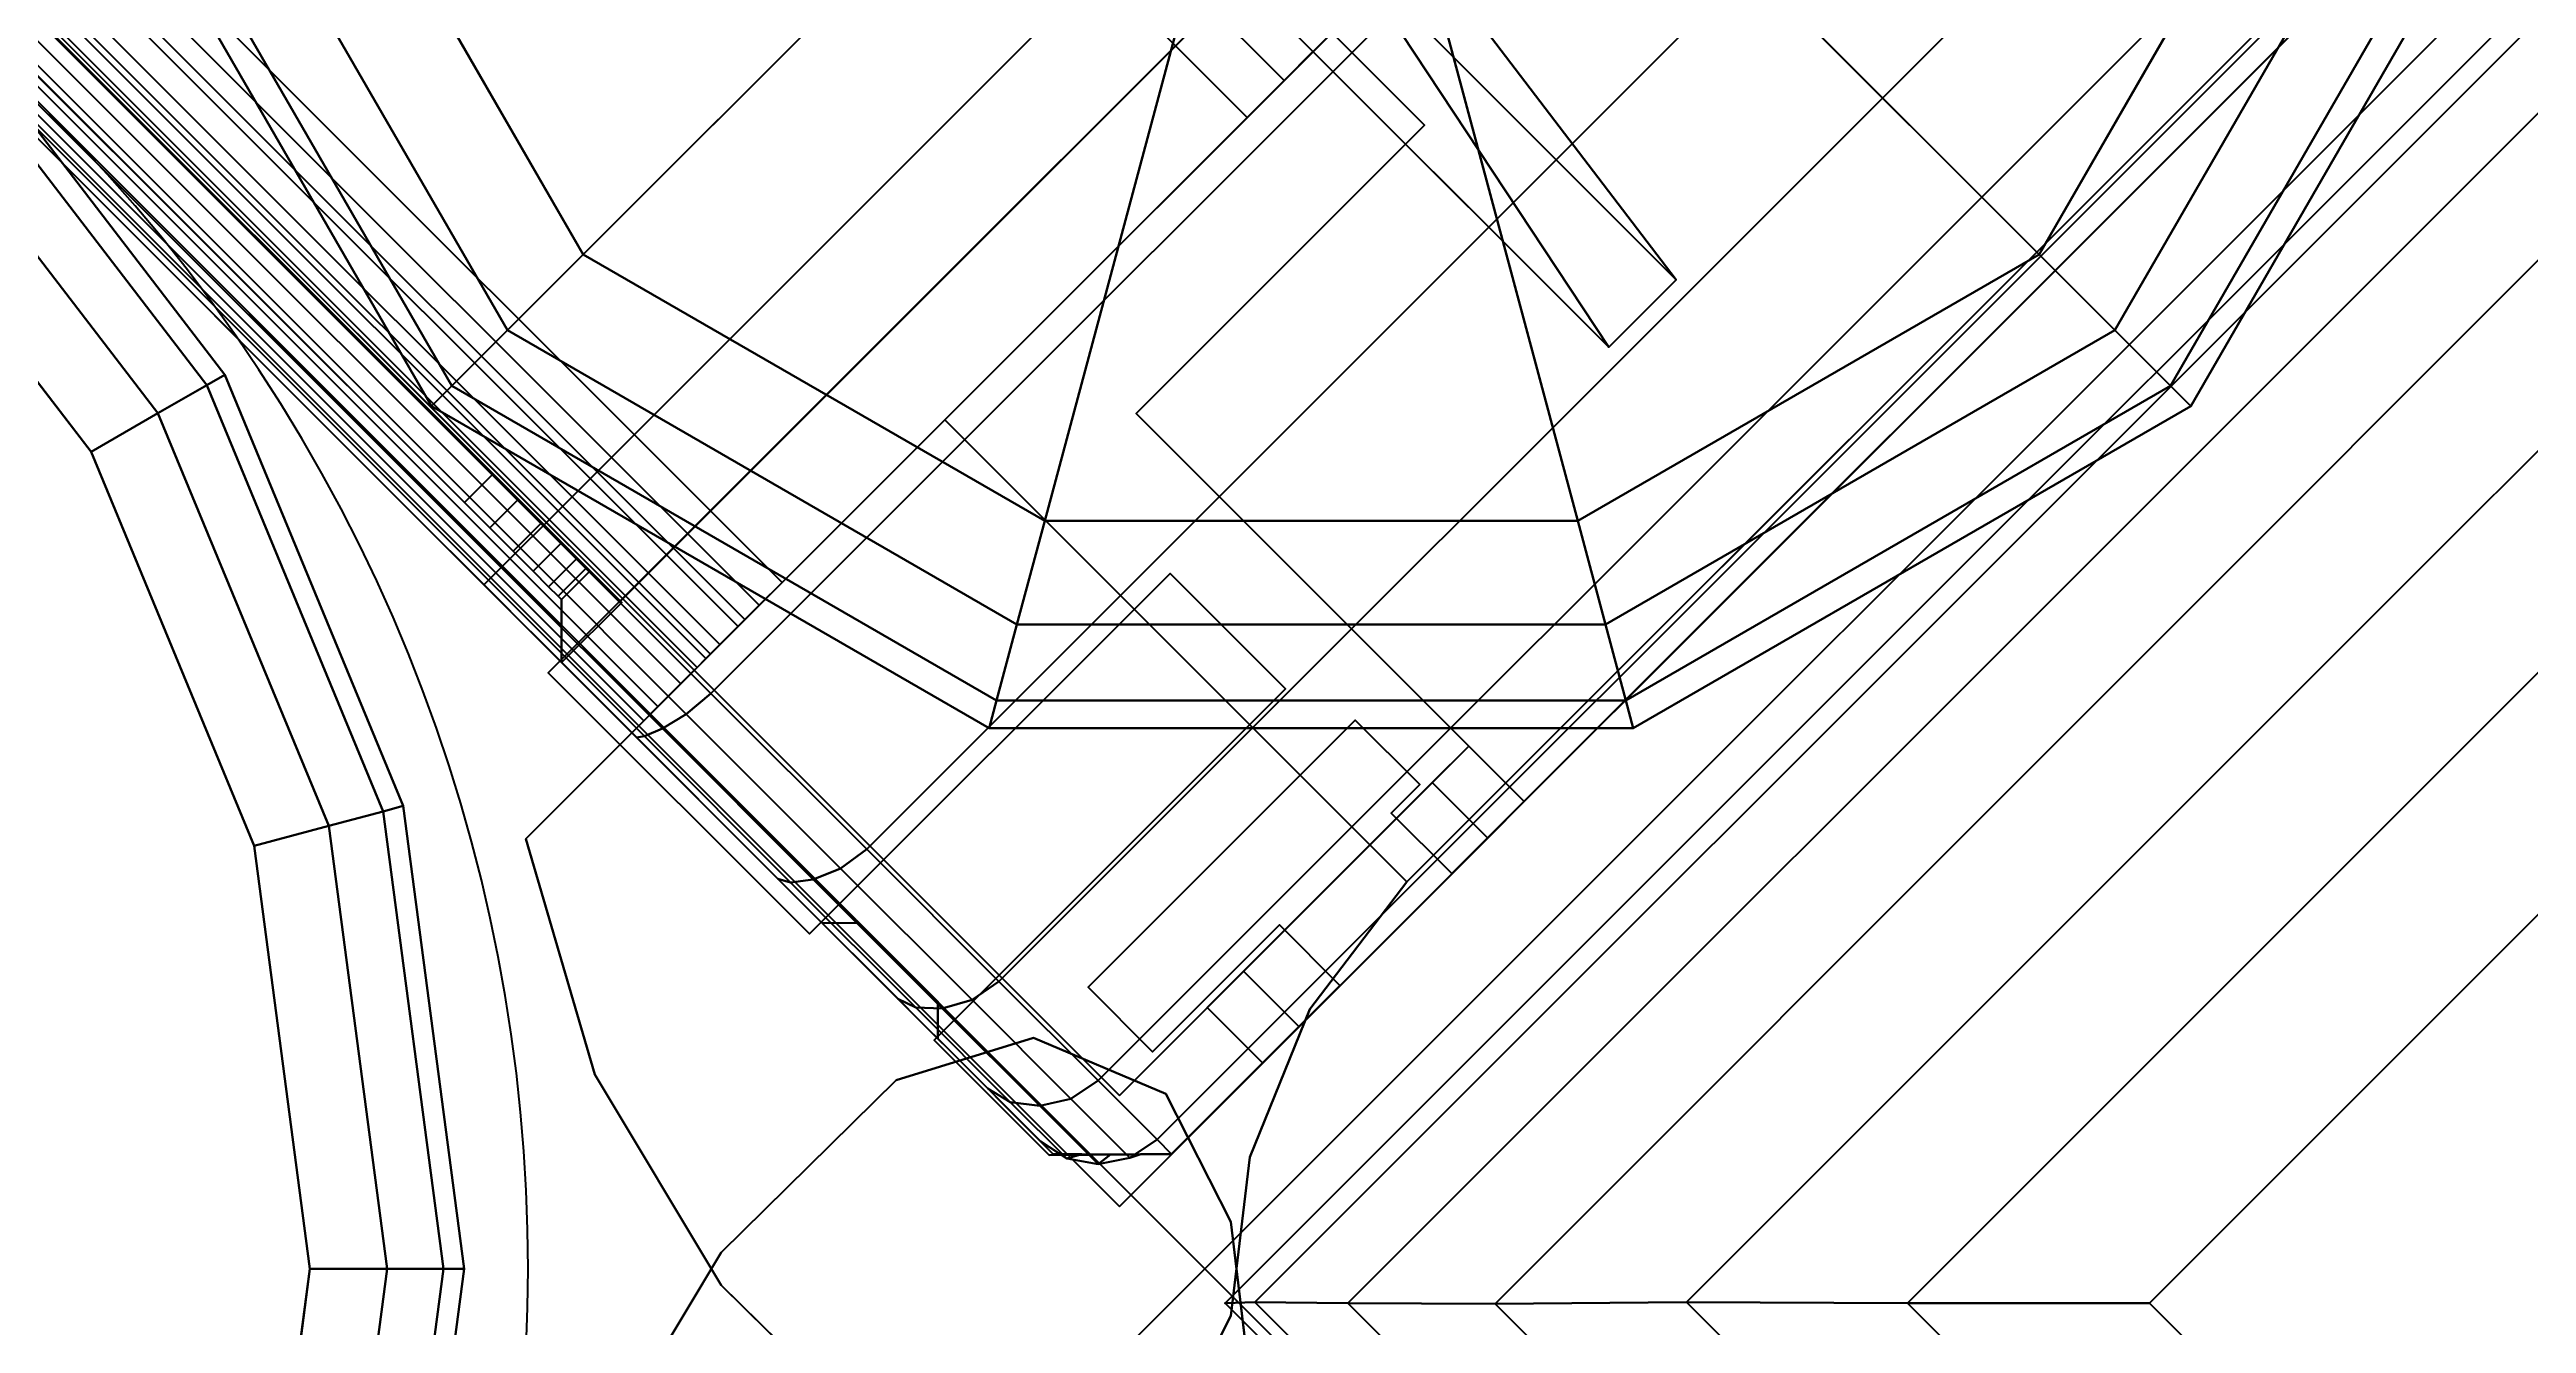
# Model space of a CAD drawing. Extents: x -170 to 1783, y -20 to 1205.
# Drawn here: x 206.492 to 208.387, y 563.796 to 564.771 of the extents above; entities that cross this region are included whole.
import ezdxf
from ezdxf.enums import TextEntityAlignment as Align

# ---------------------------------------------------------------- set-up
doc = ezdxf.new("R2010")
doc.units = 0
doc.header["$LTSCALE"] = 96
doc.header["$MEASUREMENT"] = 0
for name, color, linetype in [('A-FURN-3-PANEL-GLIDE', 7, 'Continuous'), ('A-FURN-3-PANEL-GLIDE-HOUSING', 7, 'Continuous'), ('A-FURN-3-PANEL-RACE', 7, 'Continuous'), ('A-FURN-3-PANEL-SIDE1', 7, 'Continuous'), ('A-FURN-3-PANEL-TOPCAP', 7, 'Continuous'), ('A-FURN-3-PANEL-TRIM', 7, 'Continuous'), ('A-FURN-3-WKSF-TOP', 7, 'Continuous'), ('A-FURN-3-WKSF-TRIM', 7, 'Continuous'), ('A-FURN-P-PNLS', 7, 'Continuous'), ('A-FURN-P-WKSF', 7, 'Continuous'), ('MAIN_PANEL', 7, 'Continuous'), ('MAIN_PANEL_COMP', 7, 'Continuous'), ('MAIN_WKSURF', 7, 'Continuous'), ('SM', 7, 'Continuous')]:
    doc.layers.add(name, color=color, linetype=linetype)

# ---------------------------------------------------------------- blocks, each defined once
blk = doc.blocks.new('EC-EFP-456')
at = {"layer": 'A-FURN-3-PANEL-TRIM', "color": 60, "linetype": 'Continuous'}
for points, invisible_edges in [([(-0.0735, -0.1159, 3.5747), (0.6, -0.1348, 3.5747), (0.0361, 0.0847, 3.5747), (-0.0395, -0.0114, 3.5747)], 3), ([(-0.0735, -0.1159, 4.2397), (-0.0395, -0.0114, 4.2397), (0.0361, 0.0847, 4.2397), (0.6, -0.1348, 4.2397)], 12), ([(-0.0735, -0.1159, 3.8013), (-0.0395, -0.0114, 3.8013), (0.0361, 0.0847, 3.8013), (0.6, -0.1348, 3.8013)], 12), ([(-0.0735, -0.1159, 4.013), (0.6, -0.1348, 4.013), (0.0361, 0.0847, 4.013), (-0.0395, -0.0114, 4.013)], 3), ([(0.065, -0.269, 3.5747), (0.6, -0.1348, 3.5747), (-0.0735, -0.1159, 3.5747), (-0.0322, -0.2178, 3.5747)], 3), ([(0.065, -0.269, 4.2397), (-0.0322, -0.2178, 4.2397), (-0.0735, -0.1159, 4.2397), (0.6, -0.1348, 4.2397)], 12), ([(0.065, -0.269, 3.8013), (-0.0322, -0.2178, 3.8013), (-0.0735, -0.1159, 3.8013), (0.6, -0.1348, 3.8013)], 12), ([(0.065, -0.269, 4.013), (0.6, -0.1348, 4.013), (-0.0735, -0.1159, 4.013), (-0.0322, -0.2178, 4.013)], 3), ([(0.4351, -0.2249, 3.5747), (0.6, -0.1348, 3.5747), (0.065, -0.269, 3.5747), (0.2529, -0.2706, 3.5747)], 2), ([(0.4351, -0.2249, 4.2397), (0.2529, -0.2706, 4.2397), (0.065, -0.269, 4.2397), (0.6, -0.1348, 4.2397)], 4), ([(0.4351, -0.2249, 3.8013), (0.2529, -0.2706, 3.8013), (0.065, -0.269, 3.8013), (0.6, -0.1348, 3.8013)], 4), ([(0.4351, -0.2249, 4.013), (0.6, -0.1348, 4.013), (0.065, -0.269, 4.013), (0.2529, -0.2706, 4.013)], 2)]:
    blk.add_3dface(points, dxfattribs=dict(at, invisible_edges=invisible_edges))
for points in [[(-0.0395, -0.0114, 4.013), (0.0361, 0.0847, 4.013), (0.0361, 0.0847, 4.2397), (-0.0395, -0.0114, 4.2397)], [(-0.0395, -0.0114, 3.5747), (0.0361, 0.0847, 3.5747), (0.0361, 0.0847, 3.8013), (-0.0395, -0.0114, 3.8013)], [(-0.0735, -0.1159, 4.013), (-0.0395, -0.0114, 4.013), (-0.0395, -0.0114, 4.2397), (-0.0735, -0.1159, 4.2397)], [(-0.0735, -0.1159, 3.5747), (-0.0395, -0.0114, 3.5747), (-0.0395, -0.0114, 3.8013), (-0.0735, -0.1159, 3.8013)], [(-0.0322, -0.2178, 4.013), (-0.0735, -0.1159, 4.013), (-0.0735, -0.1159, 4.2397), (-0.0322, -0.2178, 4.2397)], [(-0.0322, -0.2178, 3.5747), (-0.0735, -0.1159, 3.5747), (-0.0735, -0.1159, 3.8013), (-0.0322, -0.2178, 3.8013)], [(0.065, -0.269, 4.013), (-0.0322, -0.2178, 4.013), (-0.0322, -0.2178, 4.2397), (0.065, -0.269, 4.2397)], [(0.065, -0.269, 3.5747), (-0.0322, -0.2178, 3.5747), (-0.0322, -0.2178, 3.8013), (0.065, -0.269, 3.8013)], [(0.4351, -0.2249, 4.013), (0.2529, -0.2706, 4.013), (0.2529, -0.2706, 4.2397), (0.4351, -0.2249, 4.2397)], [(0.4351, -0.2249, 3.5747), (0.2529, -0.2706, 3.5747), (0.2529, -0.2706, 3.8013), (0.4351, -0.2249, 3.8013)], [(0.2529, -0.2706, 4.013), (0.065, -0.269, 4.013), (0.065, -0.269, 4.2397), (0.2529, -0.2706, 4.2397)], [(0.2529, -0.2706, 3.5747), (0.065, -0.269, 3.5747), (0.065, -0.269, 3.8013), (0.2529, -0.2706, 3.8013)]]:
    blk.add_3dface(points, dxfattribs=at)
at = {"layer": 'A-FURN-P-PNLS', "color": 60, "linetype": 'Continuous'}
for p, q in [((0, 0), (0, 2)), ((48, 0), (0, 0))]:
    blk.add_line(p, q, dxfattribs=at)
at = {"layer": 'MAIN_PANEL', "color": 7, "linetype": 'Continuous'}
for p in [(0, 0), (0, 0, 55.663), (0, 0), (0, 0)]:
    blk.add_point(p, dxfattribs=at)
blk = doc.blocks.new('EC-EFN-456')
at = {"layer": 'A-FURN-3-PANEL-GLIDE', "color": 20, "linetype": 'Continuous'}
for points in [[(47.8681, 1.4348, 0.3065), (47.9202, 1.4649, 0.2464), (48.0447, 1, 0.2464), (47.9846, 1, 0.3065)], [(47.9202, 1.4649, 0.0821), (47.8681, 1.4348, 0.022), (47.9846, 1, 0.022), (48.0447, 1, 0.0821)], [(47.9202, 1.4649, 0.2464), (47.9392, 1.4759, 0.1642), (48.0667, 1, 0.1642), (48.0447, 1, 0.2464)], [(47.9392, 1.4759, 0.1642), (47.9202, 1.4649, 0.0821), (48.0447, 1, 0.0821), (48.0667, 1, 0.1642)], [(47.797, 1.3937, 0.3285), (47.8681, 1.4348, 0.3065), (47.9846, 1, 0.3065), (47.9025, 1, 0.3285)], [(47.8681, 1.4348, 0.022), (47.797, 1.3937), (47.9025, 1), (47.9846, 1, 0.022)], [(47.2904, 1.1013, 0.3285), (47.797, 1.3937, 0.3285), (47.9025, 1, 0.3285), (47.3175, 1, 0.3285)], [(47.3175, 1, 0.3285), (47.9025, 1, 0.3285), (47.797, 0.6063, 0.3285), (47.2904, 0.8988, 0.3285)], [(47.9025, 1, 0.3285), (47.9846, 1, 0.3065), (47.8681, 0.5652, 0.3065), (47.797, 0.6063, 0.3285)], [(47.9846, 1, 0.022), (47.9025, 1), (47.797, 0.6063), (47.8681, 0.5652, 0.022)], [(47.9846, 1, 0.3065), (48.0447, 1, 0.2464), (47.9202, 0.5351, 0.2464), (47.8681, 0.5652, 0.3065)], [(48.0447, 1, 0.0821), (47.9846, 1, 0.022), (47.8681, 0.5652, 0.022), (47.9202, 0.5351, 0.0821)], [(48.0447, 1, 0.2464), (48.0667, 1, 0.1642), (47.9392, 0.5241, 0.1642), (47.9202, 0.5351, 0.2464)], [(48.0667, 1, 0.1642), (48.0447, 1, 0.0821), (47.9202, 0.5351, 0.0821), (47.9392, 0.5241, 0.1642)], [(47.2904, 0.8988, 0.3285), (47.797, 0.6063, 0.3285), (47.5088, 0.318, 0.3285), (47.2163, 0.8246, 0.3285)], [(47.115, 0.7975, 0.3285), (47.115, 0.2125, 0.3285), (46.7213, 0.318, 0.3285), (47.0138, 0.8246, 0.3285)], [(47.2163, 0.8246, 0.3285), (47.5088, 0.318, 0.3285), (47.115, 0.2125, 0.3285), (47.115, 0.7975, 0.3285)], [(47.797, 0.6063, 0.3285), (47.8681, 0.5652, 0.3065), (47.5498, 0.2469, 0.3065), (47.5088, 0.318, 0.3285)], [(47.8681, 0.5652, 0.022), (47.797, 0.6063), (47.5088, 0.318), (47.5498, 0.2469, 0.022)], [(47.8681, 0.5652, 0.3065), (47.9202, 0.5351, 0.2464), (47.5799, 0.1948, 0.2464), (47.5498, 0.2469, 0.3065)], [(47.9202, 0.5351, 0.0821), (47.8681, 0.5652, 0.022), (47.5498, 0.2469, 0.022), (47.5799, 0.1948, 0.0821)], [(47.9202, 0.5351, 0.2464), (47.9392, 0.5241, 0.1642), (47.5909, 0.1758, 0.1642), (47.5799, 0.1948, 0.2464)], [(47.9392, 0.5241, 0.1642), (47.9202, 0.5351, 0.0821), (47.5799, 0.1948, 0.0821), (47.5909, 0.1758, 0.1642)], [(47.115, 0.2125, 0.3285), (47.115, 0.1304, 0.3065), (46.6802, 0.2469, 0.3065), (46.7213, 0.318, 0.3285)], [(47.115, 0.1304, 0.022), (47.115, 0.2125), (46.7213, 0.318), (46.6802, 0.2469, 0.022)], [(47.5088, 0.318, 0.3285), (47.5498, 0.2469, 0.3065), (47.115, 0.1304, 0.3065), (47.115, 0.2125, 0.3285)], [(47.5498, 0.2469, 0.022), (47.5088, 0.318), (47.115, 0.2125), (47.115, 0.1304, 0.022)], [(47.115, 0.1304, 0.3065), (47.115, 0.0703, 0.2464), (46.6501, 0.1948, 0.2464), (46.6802, 0.2469, 0.3065)], [(47.115, 0.0703, 0.0821), (47.115, 0.1304, 0.022), (46.6802, 0.2469, 0.022), (46.6501, 0.1948, 0.0821)], [(47.5498, 0.2469, 0.3065), (47.5799, 0.1948, 0.2464), (47.115, 0.0703, 0.2464), (47.115, 0.1304, 0.3065)], [(47.5799, 0.1948, 0.0821), (47.5498, 0.2469, 0.022), (47.115, 0.1304, 0.022), (47.115, 0.0703, 0.0821)], [(47.115, 0.0703, 0.2464), (47.115, 0.0483, 0.1642), (46.6391, 0.1758, 0.1642), (46.6501, 0.1948, 0.2464)], [(47.115, 0.0483, 0.1642), (47.115, 0.0703, 0.0821), (46.6501, 0.1948, 0.0821), (46.6391, 0.1758, 0.1642)], [(47.5799, 0.1948, 0.2464), (47.5909, 0.1758, 0.1642), (47.115, 0.0483, 0.1642), (47.115, 0.0703, 0.2464)], [(47.5909, 0.1758, 0.1642), (47.5799, 0.1948, 0.0821), (47.115, 0.0703, 0.0821), (47.115, 0.0483, 0.1642)]]:
    blk.add_3dface(points, dxfattribs=at)
at = {"layer": 'A-FURN-3-PANEL-GLIDE', "color": 20, "linetype": 'Continuous', "invisible_edges": 12}
for points in [[(47.115, 1), (47.9025, 1), (47.797, 1.3937)], [(47.115, 1), (46.7213, 0.318), (47.115, 0.2125)], [(47.115, 1), (47.115, 0.2125), (47.5088, 0.318)], [(47.115, 1), (47.5088, 0.318), (47.797, 0.6063)], [(47.115, 1), (47.797, 0.6063), (47.9025, 1)]]:
    blk.add_3dface(points, dxfattribs=at)
at = {"layer": 'A-FURN-3-PANEL-GLIDE-HOUSING', "color": 40, "linetype": 'Continuous'}
for points, invisible_edges in [([(47.4, 1.3117, 4.2397), (47.1152, 1.3117, 4.2397), (47.1152, 0.6857, 4.2397), (47.4, 0.6857, 4.2397)], 2), ([(47.72, 0.79, 3.5747), (47.72, 0.717, 3.5747), (47.115, 0.717, 3.5747), (47.115, 0.79, 3.5747)], 4), ([(47.3998, 0.717, 3.5747), (47.4, 0.6857, 3.5747), (47.1152, 0.6857, 3.5747), (47.115, 0.717, 3.5747)], 4)]:
    blk.add_3dface(points, dxfattribs=dict(at, invisible_edges=invisible_edges))
for points in [[(47.72, 0.79, 3.3867), (47.72, 0.79, 3.5747), (47.115, 0.79, 3.5747), (47.2635, 0.8515, 2.2447)], [(47.72, 0.717, 3.3867), (47.72, 0.79, 3.3867), (47.2635, 0.8515, 2.2447), (47.3151, 0.7999, 2.2447)], [(47.3151, 0.7999, 2.2447), (47.115, 0.717, 3.5747), (47.72, 0.717, 3.5747), (47.72, 0.717, 3.3867)], [(47.72, 0.79, 3.5747), (47.72, 0.79, 3.3867), (47.72, 0.717, 3.3867), (47.72, 0.717, 3.5747)], [(47.4, 0.6457, 4.1997), (47.4, 0.6857, 4.2397), (47.1152, 0.6857, 4.2397), (47.1152, 0.6457, 4.1997)], [(47.4, 0.6857, 3.5747), (47.4, 0.6457, 3.6147), (47.1152, 0.6457, 3.6147), (47.1152, 0.6857, 3.5747)], [(47.4, 0.6457, 3.6147), (47.4, 0.6457, 4.1997), (47.1152, 0.6457, 4.1997), (47.1152, 0.6457, 3.6147)]]:
    blk.add_3dface(points, dxfattribs=at)
at = {"layer": 'A-FURN-3-PANEL-RACE', "color": 40, "linetype": 'Continuous'}
for points, invisible_edges in [([(0.5, 0.7375, 0.4563), (2.098, 0.7375, 0.4563), (47.5, 0.4255, 0.4563), (0.5, 0.4255, 0.4563)], 6), ([(0.5, 0.7375, 0.3963), (0.5, 0.4255, 0.3963), (47.5, 0.4255, 0.3963), (2.098, 0.7375, 0.3963)], 6), ([(45.902, 0.7375, 0.4563), (47.5, 0.7375, 0.4563), (47.5, 0.4255, 0.4563), (2.098, 0.7375, 0.4563)], 12), ([(45.902, 0.7375, 0.3963), (2.098, 0.7375, 0.3963), (47.5, 0.4255, 0.3963), (47.5, 0.7375, 0.3963)], 3), ([(0.5, 0.4255, 0.3963), (0.08, 0.4255, 0.3963), (0.08, -0.0125, 0.3963), (47.92, -0.0125, 0.3963)], 8), ([(0.5, 0.4255, 0.4563), (47.86, 0.0475, 0.4563), (0.14, 0.0475, 0.4563), (0.14, 0.4255, 0.4563)], 1), ([(47.5, 0.4255, 0.3963), (0.5, 0.4255, 0.3963), (47.92, -0.0125, 0.3963), (47.92, 0.4255, 0.3963)], 3), ([(47.5, 0.4255, 0.4563), (47.86, 0.4255, 0.4563), (47.86, 0.0475, 0.4563), (0.5, 0.4255, 0.4563)], 12), ([(47.5, 0.4255, 0.3963), (47.92, 0.4255, 0.3963), (47.86, 0.4255, 0.4563), (47.5, 0.4255, 0.4563)], 2), ([(47.92, 0.4255, 0.3963), (47.92, 0.4255, 1.7894), (47.86, 0.4255, 1.7894), (47.86, 0.4255, 0.4563)], 8), ([(47.86, 0.4255, 1.7894), (47.86, 0.386, 1.7894), (47.86, 0.1819, 1.4986), (47.86, 0.4255, 0.4563)], 4), ([(47.86, 0.4255, 0.4563), (47.86, 0.1819, 1.4986), (47.86, 0.1425, 1.4986), (47.86, 0.0475, 0.4563)], 5), ([(47.86, 0.1425, 3.1951), (47.86, 0.4255, 3.245), (47.86, 0.4255, 3.515), (47.86, 0.0475, 3.515)], 8), ([(47.86, 0.4255, 3.515), (47.92, 0.4255, 3.515), (47.92, -0.0125, 3.515), (47.86, 0.0475, 3.515)], 4), ([(47.92, 0.386, 1.7894), (47.92, 0.4255, 1.7894), (47.92, 0.4255, 0.3963), (47.92, 0.1819, 1.4986)], 4), ([(47.92, 0.1819, 1.4986), (47.92, 0.4255, 0.3963), (47.92, -0.0125, 0.3963), (47.92, 0.1425, 1.4986)], 5), ([(47.92, 0.4255, 3.245), (47.92, 0.1425, 3.1951), (47.92, -0.0125, 3.515), (47.92, 0.4255, 3.515)], 2), ([(47.4, 0.1425, 4.1797), (47.4, 0.1179, 4.1764), (47.4, 0.1024, 4.2344), (47.4, 0.1425, 4.2397)], 2), ([(47.86, 0.0475, 0.4563), (47.86, 0.1425, 1.4986), (47.86, 0.1425, 3.1951), (47.86, 0.0475, 3.515)], 5), ([(47.92, 0.1425, 3.1951), (47.92, 0.1425, 1.4986), (47.92, -0.0125, 0.3963), (47.92, -0.0125, 3.515)], 10), ([(47.4, 0.1179, 4.1764), (47.4, 0.095, 4.1669), (47.4, 0.065, 4.2189), (47.4, 0.1024, 4.2344)], 10), ([(47.4, 0.095, 4.1669), (47.4, 0.0753, 4.1519), (47.4, 0.0329, 4.1943), (47.4, 0.065, 4.2189)], 10), ([(47.4, 0.0753, 4.1519), (47.4, 0.0602, 4.1322), (47.4, 0.0082, 4.1622), (47.4, 0.0329, 4.1943)], 10), ([(47.4, 0.0602, 4.1322), (47.4, 0.0507, 4.1093), (47.4, -0.0072, 4.1248), (47.4, 0.0082, 4.1622)], 10), ([(0.14, 0.0475, 0.4563), (47.86, 0.0475, 0.4563), (47.86, 0.0475, 3.515), (0.14, 0.0475, 3.515)], 4), ([(0.6, 0.0475, 3.515), (47.4, 0.0475, 3.515), (47.4, 0.0475, 4.0847), (0.6, 0.0475, 4.0847)], 1), ([(47.4, 0.0507, 4.1093), (47.4, 0.0475, 4.0847), (47.4, -0.0125, 4.0847), (47.4, -0.0072, 4.1248)], 10), ([(47.4, 0.0475, 3.515), (47.4, -0.0125, 3.515), (47.4, -0.0125, 4.0847), (47.4, 0.0475, 4.0847)], 4), ([(47.86, 0.0475, 3.515), (47.92, -0.0125, 3.515), (47.4, -0.0125, 3.515), (47.4, 0.0475, 3.515)], 1), ([(47.92, -0.0125, 3.515), (47.92, -0.0125, 0.3963), (0.08, -0.0125, 0.3963), (0.08, -0.0125, 3.515)], 8), ([(47.4, -0.0125, 4.0847), (47.4, -0.0125, 3.515), (0.6, -0.0125, 3.515), (0.6, -0.0125, 4.0847)], 2)]:
    blk.add_3dface(points, dxfattribs=dict(at, invisible_edges=invisible_edges))
for points in [[(47.5, 0.7375, 0.4563), (45.902, 0.7375, 0.4563), (45.902, 0.7375, 0.3963), (47.5, 0.7375, 0.3963)], [(47.5, 0.7375, 0.3963), (47.5, 0.4255, 0.3963), (47.5, 0.4255, 0.4563), (47.5, 0.7375, 0.4563)], [(47.86, 0.4255, 3.245), (47.92, 0.4255, 3.245), (47.92, 0.4255, 3.515), (47.86, 0.4255, 3.515)], [(47.92, 0.4255, 1.7894), (47.92, 0.386, 1.7894), (47.86, 0.386, 1.7894), (47.86, 0.4255, 1.7894)], [(47.86, 0.1425, 3.1951), (47.92, 0.1425, 3.1951), (47.92, 0.4255, 3.245), (47.86, 0.4255, 3.245)], [(47.92, 0.386, 1.7894), (47.92, 0.1819, 1.4986), (47.86, 0.1819, 1.4986), (47.86, 0.386, 1.7894)], [(47.92, 0.1819, 1.4986), (47.92, 0.1425, 1.4986), (47.86, 0.1425, 1.4986), (47.86, 0.1819, 1.4986)], [(47.4, 0.1425, 4.1797), (47.4, 0.1425, 4.2397), (0.6, 0.1425, 4.2397), (0.6, 0.1425, 4.1797)], [(47.4, 0.1425, 4.2397), (47.4, 0.1024, 4.2344), (0.6, 0.1024, 4.2344), (0.6, 0.1425, 4.2397)], [(0.6, 0.1425, 4.1797), (0.6, 0.1179, 4.1764), (47.4, 0.1179, 4.1764), (47.4, 0.1425, 4.1797)], [(47.86, 0.1425, 1.4986), (47.92, 0.1425, 1.4986), (47.92, 0.1425, 3.1951), (47.86, 0.1425, 3.1951)], [(0.6, 0.1179, 4.1764), (0.6, 0.095, 4.1669), (47.4, 0.095, 4.1669), (47.4, 0.1179, 4.1764)], [(47.4, 0.1024, 4.2344), (47.4, 0.065, 4.2189), (0.6, 0.065, 4.2189), (0.6, 0.1024, 4.2344)], [(0.6, 0.095, 4.1669), (0.6, 0.0753, 4.1519), (47.4, 0.0753, 4.1519), (47.4, 0.095, 4.1669)], [(0.6, 0.0753, 4.1519), (0.6, 0.0602, 4.1322), (47.4, 0.0602, 4.1322), (47.4, 0.0753, 4.1519)], [(47.4, 0.065, 4.2189), (47.4, 0.0329, 4.1943), (0.6, 0.0329, 4.1943), (0.6, 0.065, 4.2189)], [(0.6, 0.0602, 4.1322), (0.6, 0.0507, 4.1093), (47.4, 0.0507, 4.1093), (47.4, 0.0602, 4.1322)], [(0.6, 0.0507, 4.1093), (0.6, 0.0475, 4.0847), (47.4, 0.0475, 4.0847), (47.4, 0.0507, 4.1093)], [(47.4, 0.0329, 4.1943), (47.4, 0.0082, 4.1622), (0.6, 0.0082, 4.1622), (0.6, 0.0329, 4.1943)], [(47.4, 0.0082, 4.1622), (47.4, -0.0072, 4.1248), (0.6, -0.0072, 4.1248), (0.6, 0.0082, 4.1622)], [(47.4, -0.0072, 4.1248), (47.4, -0.0125, 4.0847), (0.6, -0.0125, 4.0847), (0.6, -0.0072, 4.1248)]]:
    blk.add_3dface(points, dxfattribs=at)
at = {"layer": 'A-FURN-3-PANEL-SIDE1', "color": 7, "linetype": 'Continuous'}
for points in [[(47.3224, 1.955, 55.7401), (47.3228, 0.045, 55.7401), (0.6776, 0.045, 55.7401), (0.6776, 1.955, 55.7401)], [(47.3224, 0.045, 4.2397), (47.3224, 1.955, 4.2397), (0.6776, 1.955, 4.2397), (0.6776, 0.045, 4.2397)], [(47.3228, 0.045, 55.7401), (47.3224, 1.955, 55.7401), (47.3224, 1.955, 4.2397), (47.3224, 0.045, 4.2397)], [(47.3228, 0.045, 55.7401), (47.3224, 0.045, 4.2397), (0.6776, 0.045, 4.2397), (0.6776, 0.045, 55.7401)]]:
    blk.add_3dface(points, dxfattribs=at)
at = {"layer": 'A-FURN-3-PANEL-TOPCAP', "color": 60, "linetype": 'Continuous'}
for points, invisible_edges in [([(47.324, 2.02, 55.635), (47.324, -0.02, 55.635), (47.606, -0.02, 55.635), (47.606, 2.02, 55.635)], 5), ([(47.606, 2.02, 55.635), (47.606, -0.02, 55.635), (47.6259, 0, 55.635), (47.6259, 2, 55.635)], 5), ([(47.711, 2, 55.635), (47.711, 0, 55.635), (47.731, -0.02, 55.635), (47.731, 2.02, 55.635)], 5), ([(47.856, -0.02, 55.635), (47.856, 2.02, 55.635), (47.731, 2.02, 55.635), (47.731, -0.02, 55.635)], 5), ([(47.8715, 2.0047, 55.635), (47.856, 2.02, 55.635), (47.856, -0.02, 55.635), (47.8715, -0.0047, 55.635)], 10), ([(47.711, 0, 55.635), (47.711, 2, 55.635), (47.6259, 2, 55.635), (47.6259, 0, 55.635)], 5), ([(47.8715, -0.0047, 55.635), (47.8871, 0.0106, 55.635), (47.8871, 1.9894, 55.635), (47.8715, 2.0047, 55.635)], 10), ([(47.9035, 1.9727, 55.635), (47.8871, 1.9894, 55.635), (47.8871, 0.0106, 55.635), (47.9035, 0.0273, 55.635)], 10), ([(47.9035, 0.0273, 55.635), (47.92, 0.044, 55.635), (47.92, 1.956, 55.635), (47.9035, 1.9727, 55.635)], 8), ([(0.815, 0.045, 55.7401), (0.815, -0.02, 55.7741), (47.185, 0.014, 55.7401), (47.185, 0.045, 55.7401)], 1), ([(47.185, -0.02, 55.7741), (47.185, 0.014, 55.7401), (0.815, 0.014, 55.7401), (0.815, -0.02, 55.7741)], 5), ([(47.185, -0.02, 55.7741), (47.221, -0.02, 55.7693), (47.2122, 0.014, 55.7365), (47.185, 0.014, 55.7401)], 10), ([(47.221, -0.02, 55.7693), (47.2545, -0.02, 55.7554), (47.2375, 0.014, 55.726), (47.2122, 0.014, 55.7365)], 10), ([(47.2545, -0.02, 55.7554), (47.2833, -0.02, 55.7333), (47.2593, 0.014, 55.7093), (47.2375, 0.014, 55.726)], 10), ([(47.2833, -0.02, 55.7333), (47.3054, -0.02, 55.7045), (47.276, 0.014, 55.6875), (47.2593, 0.014, 55.7093)], 10), ([(47.3054, -0.02, 55.7045), (47.3193, -0.02, 55.671), (47.2864, 0.014, 55.6622), (47.276, 0.014, 55.6875)], 10), ([(47.3193, -0.02, 55.671), (47.324, -0.02, 55.635), (47.29, 0.014, 55.635), (47.2864, 0.014, 55.6622)], 8), ([(0.76, -0.02, 56.161), (47.24, -0.02, 56.161), (47.24, 0, 56.141), (0.76, 0, 56.141)], 10), ([(47.24, 0, 56.056), (0.76, 0, 56.056), (0.76, 0, 56.141), (47.24, 0, 56.141)], 10), ([(0.76, 0, 56.056), (47.24, 0, 56.056), (47.24, -0.02, 56.036), (0.76, -0.02, 56.036)], 10), ([(47.3727, -0.02, 56.1426), (47.3676, 0, 56.1232), (47.24, 0, 56.141), (47.24, -0.02, 56.161)], 5), ([(47.3676, 0, 56.1232), (47.3456, 0, 56.0411), (47.24, 0, 56.056), (47.24, 0, 56.141)], 5), ([(47.3456, 0, 56.0411), (47.3404, -0.02, 56.0218), (47.24, -0.02, 56.036), (47.24, 0, 56.056)], 5), ([(47.4431, 0, 55.9981), (47.4331, -0.02, 55.9807), (47.3404, -0.02, 56.0218), (47.3456, 0, 56.0411)], 5), ([(47.4856, 0, 56.0717), (47.4431, 0, 55.9981), (47.3456, 0, 56.0411), (47.3676, 0, 56.1232)], 5), ([(47.4956, -0.02, 56.0891), (47.4856, 0, 56.0717), (47.3676, 0, 56.1232), (47.3727, -0.02, 56.1426)], 5), ([(47.5252, 0, 55.9301), (47.5111, -0.02, 55.9159), (47.4331, -0.02, 55.9807), (47.4431, 0, 55.9981)], 5), ([(47.5854, 0, 55.9903), (47.5252, 0, 55.9301), (47.4431, 0, 55.9981), (47.4856, 0, 56.0717)], 5), ([(47.5995, -0.02, 56.0044), (47.5854, 0, 55.9903), (47.4856, 0, 56.0717), (47.4956, -0.02, 56.0891)], 5), ([(47.5858, 0, 55.8424), (47.5685, -0.02, 55.8323), (47.5111, -0.02, 55.9159), (47.5252, 0, 55.9301)], 5), ([(47.6595, 0, 55.8849), (47.5858, 0, 55.8424), (47.5252, 0, 55.9301), (47.5854, 0, 55.9903)], 5), ([(47.6202, 0, 55.7415), (47.601, -0.02, 55.7363), (47.5685, -0.02, 55.8323), (47.5858, 0, 55.8424)], 5), ([(47.6768, -0.02, 55.8949), (47.6595, 0, 55.8849), (47.5854, 0, 55.9903), (47.5995, -0.02, 56.0044)], 5), ([(47.7024, 0, 55.7635), (47.6202, 0, 55.7415), (47.5858, 0, 55.8424), (47.6595, 0, 55.8849)], 5), ([(47.6259, 0, 55.635), (47.606, -0.02, 55.635), (47.601, -0.02, 55.7363), (47.6202, 0, 55.7415)], 4), ([(47.711, 0, 55.635), (47.6259, 0, 55.635), (47.6202, 0, 55.7415), (47.7024, 0, 55.7635)], 4), ([(47.7217, -0.02, 55.7687), (47.7024, 0, 55.7635), (47.6595, 0, 55.8849), (47.6768, -0.02, 55.8949)], 5), ([(47.731, -0.02, 55.635), (47.711, 0, 55.635), (47.7024, 0, 55.7635), (47.7217, -0.02, 55.7687)], 4), ([(0.76, -0.02, 56.161), (0.76, -0.02, 56.286), (47.24, -0.02, 56.286), (47.24, -0.02, 56.161)], 5), ([(47.185, -0.02, 55.7741), (0.815, -0.02, 55.7741), (0.76, -0.02, 56.036), (47.24, -0.02, 56.036)], 10), ([(47.185, -0.02, 55.7741), (47.24, -0.02, 56.036), (47.3404, -0.02, 56.0218), (47.221, -0.02, 55.7693)], 5), ([(47.4331, -0.02, 55.9807), (47.2545, -0.02, 55.7554), (47.221, -0.02, 55.7693), (47.3404, -0.02, 56.0218)], 5), ([(47.4051, -0.02, 56.2633), (47.3727, -0.02, 56.1426), (47.24, -0.02, 56.161), (47.24, -0.02, 56.286)], 5), ([(47.2545, -0.02, 55.7554), (47.4331, -0.02, 55.9807), (47.5111, -0.02, 55.9159), (47.2833, -0.02, 55.7333)], 5), ([(47.5685, -0.02, 55.8323), (47.3054, -0.02, 55.7045), (47.2833, -0.02, 55.7333), (47.5111, -0.02, 55.9159)], 5), ([(47.3054, -0.02, 55.7045), (47.5685, -0.02, 55.8323), (47.601, -0.02, 55.7363), (47.3193, -0.02, 55.671)], 5), ([(47.3193, -0.02, 55.671), (47.601, -0.02, 55.7363), (47.606, -0.02, 55.635), (47.324, -0.02, 55.635)], 1), ([(47.5581, -0.02, 56.1974), (47.4956, -0.02, 56.0891), (47.3727, -0.02, 56.1426), (47.4051, -0.02, 56.2633)], 5), ([(47.6879, -0.02, 56.0929), (47.5995, -0.02, 56.0044), (47.4956, -0.02, 56.0891), (47.5581, -0.02, 56.1974)], 5), ([(47.7851, -0.02, 55.9575), (47.6768, -0.02, 55.8949), (47.5995, -0.02, 56.0044), (47.6879, -0.02, 56.0929)], 5), ([(47.8425, -0.02, 55.8011), (47.7217, -0.02, 55.7687), (47.6768, -0.02, 55.8949), (47.7851, -0.02, 55.9575)], 5), ([(47.856, -0.02, 55.635), (47.731, -0.02, 55.635), (47.7217, -0.02, 55.7687), (47.8425, -0.02, 55.8011)], 4)]:
    blk.add_3dface(points, dxfattribs=dict(at, invisible_edges=invisible_edges))
for points in [[(0.76, 0.044, 56.35), (0.76, 1.956, 56.35), (47.24, 1.956, 56.35), (47.24, 0.044, 56.35)], [(47.4216, 0.044, 56.3252), (47.24, 0.044, 56.35), (47.24, 1.956, 56.35), (47.4216, 1.956, 56.3252)], [(47.5901, 0.044, 56.2528), (47.4216, 0.044, 56.3252), (47.4216, 1.956, 56.3252), (47.5901, 1.956, 56.2528)], [(47.7332, 0.044, 56.1382), (47.5901, 0.044, 56.2528), (47.5901, 1.956, 56.2528), (47.7332, 1.956, 56.1382)], [(47.8405, 0.044, 55.9895), (47.7332, 0.044, 56.1382), (47.7332, 1.956, 56.1382), (47.8405, 1.956, 55.9895)], [(47.9043, 0.044, 55.8177), (47.8405, 0.044, 55.9895), (47.8405, 1.956, 55.9895), (47.9043, 1.956, 55.8177)], [(47.92, 0.044, 55.635), (47.9043, 0.044, 55.8177), (47.9043, 1.956, 55.8177), (47.92, 1.956, 55.635)], [(0.76, 0.0195, 56.3451), (0.76, 0.044, 56.35), (47.24, 0.044, 56.35), (47.24, 0.0195, 56.3451)], [(47.185, 0.045, 55.7401), (47.185, 0.014, 55.7401), (47.2122, 0.014, 55.7365), (47.2122, 0.045, 55.7365)], [(47.2122, 0.045, 55.7365), (47.2122, 0.014, 55.7365), (47.2375, 0.014, 55.726), (47.2375, 0.045, 55.726)], [(47.2375, 0.045, 55.726), (47.2375, 0.014, 55.726), (47.2593, 0.014, 55.7093), (47.2593, 0.045, 55.7093)], [(47.4216, 0.044, 56.3252), (47.4194, 0.0195, 56.3203), (47.24, 0.0195, 56.3451), (47.24, 0.044, 56.35)], [(47.2593, 0.045, 55.7093), (47.2593, 0.014, 55.7093), (47.276, 0.014, 55.6875), (47.276, 0.045, 55.6875)], [(47.276, 0.045, 55.6875), (47.276, 0.014, 55.6875), (47.2864, 0.014, 55.6622), (47.2864, 0.045, 55.6622)], [(47.2864, 0.045, 55.6622), (47.2864, 0.014, 55.6622), (47.29, 0.014, 55.635), (47.29, 0.045, 55.635)], [(47.29, 0.014, 55.635), (47.324, -0.02, 55.635), (47.324, 0.045, 55.635), (47.29, 0.045, 55.635)], [(47.5901, 0.044, 56.2528), (47.5864, 0.0195, 56.248), (47.4194, 0.0195, 56.3203), (47.4216, 0.044, 56.3252)], [(47.7332, 0.044, 56.1382), (47.7287, 0.0195, 56.1337), (47.5864, 0.0195, 56.248), (47.5901, 0.044, 56.2528)], [(47.8405, 0.044, 55.9895), (47.8356, 0.0195, 55.9859), (47.7287, 0.0195, 56.1337), (47.7332, 0.044, 56.1382)], [(47.9043, 0.044, 55.8177), (47.8994, 0.0195, 55.8155), (47.8356, 0.0195, 55.9859), (47.8405, 0.044, 55.9895)], [(47.92, 0.044, 55.635), (47.9035, 0.0273, 55.635), (47.8994, 0.0195, 55.8155), (47.9043, 0.044, 55.8177)], [(0.76, -0.0013, 56.3313), (0.76, 0.0195, 56.3451), (47.24, 0.0195, 56.3451), (47.24, -0.0013, 56.3313)], [(47.4194, 0.0195, 56.3203), (47.4143, -0.0013, 56.3065), (47.24, -0.0013, 56.3313), (47.24, 0.0195, 56.3451)], [(47.5864, 0.0195, 56.248), (47.5775, -0.0013, 56.2349), (47.4143, -0.0013, 56.3065), (47.4194, 0.0195, 56.3203)], [(47.7287, 0.0195, 56.1337), (47.7172, -0.0013, 56.1222), (47.5775, -0.0013, 56.2349), (47.5864, 0.0195, 56.248)], [(47.8356, 0.0195, 55.9859), (47.8226, -0.0013, 55.977), (47.7172, -0.0013, 56.1222), (47.7287, 0.0195, 56.1337)], [(47.8994, 0.0195, 55.8155), (47.8857, -0.0013, 55.8104), (47.8226, -0.0013, 55.977), (47.8356, 0.0195, 55.9859)], [(47.9035, 0.0273, 55.635), (47.8871, 0.0106, 55.635), (47.8857, -0.0013, 55.8104), (47.8994, 0.0195, 55.8155)], [(47.8871, 0.0106, 55.635), (47.8715, -0.0047, 55.635), (47.8656, -0.0151, 55.8048), (47.8857, -0.0013, 55.8104)], [(0.76, -0.0151, 56.3105), (0.76, -0.0013, 56.3313), (47.24, -0.0013, 56.3313), (47.24, -0.0151, 56.3105)], [(0.76, -0.02, 56.286), (0.76, -0.0151, 56.3105), (47.24, -0.0151, 56.3105), (47.24, -0.02, 56.286)], [(47.4143, -0.0013, 56.3065), (47.4087, -0.0151, 56.2864), (47.24, -0.0151, 56.3105), (47.24, -0.0013, 56.3313)], [(47.4087, -0.0151, 56.2864), (47.4051, -0.02, 56.2633), (47.24, -0.02, 56.286), (47.24, -0.0151, 56.3105)], [(47.5669, -0.0151, 56.2168), (47.5581, -0.02, 56.1974), (47.4051, -0.02, 56.2633), (47.4087, -0.0151, 56.2864)], [(47.5775, -0.0013, 56.2349), (47.5669, -0.0151, 56.2168), (47.4087, -0.0151, 56.2864), (47.4143, -0.0013, 56.3065)], [(47.7022, -0.0151, 56.1072), (47.6879, -0.02, 56.0929), (47.5581, -0.02, 56.1974), (47.5669, -0.0151, 56.2168)], [(47.7172, -0.0013, 56.1222), (47.7022, -0.0151, 56.1072), (47.5669, -0.0151, 56.2168), (47.5775, -0.0013, 56.2349)], [(47.8045, -0.0151, 55.9663), (47.7851, -0.02, 55.9575), (47.6879, -0.02, 56.0929), (47.7022, -0.0151, 56.1072)], [(47.8226, -0.0013, 55.977), (47.8045, -0.0151, 55.9663), (47.7022, -0.0151, 56.1072), (47.7172, -0.0013, 56.1222)], [(47.8656, -0.0151, 55.8048), (47.8425, -0.02, 55.8011), (47.7851, -0.02, 55.9575), (47.8045, -0.0151, 55.9663)], [(47.8857, -0.0013, 55.8104), (47.8656, -0.0151, 55.8048), (47.8045, -0.0151, 55.9663), (47.8226, -0.0013, 55.977)], [(47.8715, -0.0047, 55.635), (47.856, -0.02, 55.635), (47.8425, -0.02, 55.8011), (47.8656, -0.0151, 55.8048)]]:
    blk.add_3dface(points, dxfattribs=at)
at = {"layer": 'A-FURN-3-PANEL-TRIM', "color": 60, "linetype": 'Continuous'}
for points in [[(47.4, 0.3185, 3.5747), (47.4, 2.1348, 3.5747), (47.4, 2.1348, 4.2397), (47.4, 0.3185, 4.2397)], [(47.9, 1.6815, 4.2397), (47.9, 1.6815, 3.5747), (47.9, 0.3185, 3.5747), (47.9, 0.3185, 4.2397)], [(47.9198, 1.6527, 55.635), (47.9198, 1.6527, 4.2397), (47.9198, 0.3473, 4.2397), (47.9198, 0.3473, 55.635)], [(47.8543, 0.3782, 4.2397), (47.7845, 0.3782, 4.2397), (47.7845, 0.3782, 55.635), (47.8543, 0.3782, 55.635)], [(47.7845, 0.3782, 55.635), (47.7845, 0.3782, 4.2397), (47.7845, 0.0891, 4.2397), (47.7845, 0.0891, 55.635)], [(47.8543, 0.3473, 55.635), (47.8543, 0.3473, 4.2397), (47.8543, 0.3782, 4.2397), (47.8543, 0.3782, 55.635)], [(47.7299, 0.3574, 4.2397), (47.605, 0.3574, 4.2397), (47.605, 0.3574, 55.635), (47.7299, 0.3574, 55.635)], [(47.605, 0.3574, 55.635), (47.605, 0.3574, 4.2397), (47.605, -0.0328, 4.2397), (47.605, -0.0328, 55.635)], [(47.7299, -0.0228, 55.635), (47.7299, -0.0228, 4.2397), (47.7299, 0.3574, 4.2397), (47.7299, 0.3574, 55.635)], [(47.9198, 0.3473, 4.2397), (47.8543, 0.3473, 4.2397), (47.8543, 0.3473, 55.635), (47.9198, 0.3473, 55.635)], [(47.9, 0.3185, 4.2397), (47.9, 0.3185, 4.013), (47.4, 0.3185, 4.013), (47.4, 0.3185, 4.2397)], [(47.4, -0.1348, 3.8013), (47.4, 0.3185, 3.8013), (47.4, 0.3185, 4.013), (47.4, -0.1348, 4.013)], [(47.4, 0.3185, 3.8013), (47.9, 0.3185, 3.8013), (47.9, 0.3185, 3.5747), (47.4, 0.3185, 3.5747)], [(47.9, 0.3185, 3.8013), (47.9163, 0.1973, 3.8013), (47.9163, 0.1973, 4.013), (47.9, 0.3185, 4.013)], [(47.8543, 0.2263, 4.2397), (47.9198, 0.2263, 4.2397), (47.9198, 0.2263, 55.635), (47.8543, 0.2263, 55.635)], [(47.8543, 0.0891, 55.635), (47.8543, 0.0891, 4.2397), (47.8543, 0.2263, 4.2397), (47.8543, 0.2263, 55.635)], [(47.9198, 0.2263, 55.635), (47.9198, 0.2263, 4.2397), (47.9198, 0.044, 4.2397), (47.92, 0.044, 55.635)], [(47.9163, 0.1973, 3.8013), (47.9639, 0.0847, 3.8013), (47.9639, 0.0847, 4.013), (47.9163, 0.1973, 4.013)], [(47.7845, 0.0891, 4.2397), (47.8543, 0.0891, 4.2397), (47.8543, 0.0891, 55.635), (47.7845, 0.0891, 55.635)], [(47.9639, 0.0847, 3.8013), (48.0395, -0.0114, 3.8013), (48.0395, -0.0114, 4.013), (47.9639, 0.0847, 4.013)], [(47.3224, -0.0328, 4.2397), (47.3224, 0.045, 4.2397), (47.3224, 0.045, 55.635), (47.3224, -0.0328, 55.635)], [(47.8543, -0.0228, 4.2397), (47.8543, -0.0228, 55.635), (47.92, 0.044, 55.635), (47.9198, 0.044, 4.2397)], [(48.0395, -0.0114, 3.8013), (48.0735, -0.1159, 3.8013), (48.0735, -0.1159, 4.013), (48.0395, -0.0114, 4.013)], [(47.605, -0.0328, 4.2397), (47.3224, -0.0328, 4.2397), (47.3224, -0.0328, 55.635), (47.605, -0.0328, 55.635)], [(47.8543, -0.0228, 4.2397), (47.7299, -0.0228, 4.2397), (47.7299, -0.0228, 55.635), (47.8543, -0.0228, 55.635)], [(47.5649, -0.2249, 3.8013), (47.4, -0.1348, 3.8013), (47.4, -0.1348, 4.013), (47.5649, -0.2249, 4.013)], [(47.7471, -0.2706, 3.8013), (47.5649, -0.2249, 3.8013), (47.5649, -0.2249, 4.013), (47.7471, -0.2706, 4.013)], [(47.935, -0.269, 3.8013), (47.7471, -0.2706, 3.8013), (47.7471, -0.2706, 4.013), (47.935, -0.269, 4.013)]]:
    blk.add_3dface(points, dxfattribs=at)
for points, invisible_edges in [([(47.4, 2.1348, 3.5747), (47.4, 0.3185, 3.5747), (47.9, 0.3185, 3.5747), (47.9, 1.6815, 3.5747)], 10), ([(47.4, 2.1348, 4.2397), (47.9, 1.6815, 4.2397), (47.9, 0.3185, 4.2397), (47.4, 0.3185, 4.2397)], 5), ([(47.605, -0.0328, 55.635), (47.3224, -0.0328, 55.635), (47.3224, 2.0328, 55.635), (47.605, 2.0328, 55.635)], 8), ([(47.8543, 1.6527, 55.635), (47.9198, 1.6527, 55.635), (47.9198, 0.3473, 55.635), (47.8543, 0.3473, 55.635)], 8), ([(47.7299, 0.3574, 55.635), (47.605, 0.3574, 55.635), (47.605, 1.6426, 55.635), (47.7299, 1.6426, 55.635)], 10), ([(47.8543, 0.3782, 55.635), (47.7845, 0.3782, 55.635), (47.7845, 1.6218, 55.635), (47.8543, 1.6218, 55.635)], 10), ([(47.9, 0.3185, 3.8013), (47.4, -0.1348, 3.8013), (47.9639, 0.0847, 3.8013), (47.9163, 0.1973, 3.8013)], 3), ([(47.9, 0.3185, 4.013), (47.9163, 0.1973, 4.013), (47.9639, 0.0847, 4.013), (47.4, -0.1348, 4.013)], 12), ([(47.9, 0.3185, 3.8013), (47.4, 0.3185, 3.8013), (47.4, -0.1348, 3.8013)], 12), ([(47.4, -0.1348, 4.013), (47.4, 0.3185, 4.013), (47.9, 0.3185, 4.013)], 12), ([(47.9198, 0.2263, 55.635), (47.92, 0.044, 55.635), (47.8543, -0.0228, 55.635), (47.8543, 0.2263, 55.635)], 4), ([(47.9639, 0.0847, 3.8013), (47.4, -0.1348, 3.8013), (48.0735, -0.1159, 3.8013), (48.0395, -0.0114, 3.8013)], 3), ([(47.9639, 0.0847, 4.013), (48.0395, -0.0114, 4.013), (48.0735, -0.1159, 4.013), (47.4, -0.1348, 4.013)], 12), ([(47.7845, 0.0891, 55.635), (47.8543, 0.0891, 55.635), (47.8543, -0.0228, 55.635), (47.7299, -0.0228, 55.635)], 10), ([(48.0735, -0.1159, 3.8013), (47.4, -0.1348, 3.8013), (47.935, -0.269, 3.8013), (48.0322, -0.2178, 3.8013)], 3), ([(48.0735, -0.1159, 4.013), (48.0322, -0.2178, 4.013), (47.935, -0.269, 4.013), (47.4, -0.1348, 4.013)], 12), ([(47.935, -0.269, 3.8013), (47.4, -0.1348, 3.8013), (47.5649, -0.2249, 3.8013), (47.7471, -0.2706, 3.8013)], 1), ([(47.935, -0.269, 4.013), (47.7471, -0.2706, 4.013), (47.5649, -0.2249, 4.013), (47.4, -0.1348, 4.013)], 8)]:
    blk.add_3dface(points, dxfattribs=dict(at, invisible_edges=invisible_edges))
at = {"layer": 'A-FURN-P-PNLS', "color": 60, "linetype": 'Continuous'}
for p, q in [((48, 2), (48, 0)), ((48, 0), (0, 0))]:
    blk.add_line(p, q, dxfattribs=at)
at = {"layer": 'MAIN_PANEL', "color": 7, "linetype": 'Continuous'}
for p in [(48, 0), (48, 0, 55.663), (48, 0)]:
    blk.add_point(p, dxfattribs=at)
blk = doc.blocks.new('EC-WYC-64-2424-T')
at = {"layer": 'A-FURN-3-WKSF-TOP', "color": 60, "linetype": 'Continuous'}
for points, invisible_edges in [([(26.9099, -26.9099, 29), (0.743, -0.2855, 29), (1.0445, -0.1606, 29), (1.368, -0.118, 29)], 9), ([(26.9099, -26.9099, 27.75), (1.368, -0.118, 27.75), (1.0445, -0.1606, 27.75), (0.743, -0.2855, 27.75)], 9), ([(0.2855, -0.743, 29), (0.4841, -0.4841, 29), (0.743, -0.2855, 29), (26.9099, -26.9099, 29)], 12), ([(0.2855, -0.743, 27.75), (26.9099, -26.9099, 27.75), (0.743, -0.2855, 27.75), (0.4841, -0.4841, 27.75)], 3), ([(26.9099, -26.9099, 29), (0.118, -1.368, 29), (0.1606, -1.0445, 29), (0.2855, -0.743, 29)], 9), ([(26.9099, -26.9099, 27.75), (0.2855, -0.743, 27.75), (0.1606, -1.0445, 27.75), (0.118, -1.368, 27.75)], 9)]:
    blk.add_3dface(points, dxfattribs=dict(at, invisible_edges=invisible_edges))
at = {"layer": 'A-FURN-3-WKSF-TRIM', "color": 40, "linetype": 'Continuous'}
for points in [[(0.4119, -0.4119, 28.941), (0.4007, -0.4007, 28.882), (0.684, -0.1833, 28.882), (0.6919, -0.197, 28.941)], [(0.4007, -0.4007, 28.882), (0.4007, -0.4007, 27.868), (0.684, -0.1833, 27.868), (0.684, -0.1833, 28.882)], [(0.4007, -0.4007, 27.868), (0.4119, -0.4119, 27.809), (0.6919, -0.197, 27.809), (0.684, -0.1833, 27.868)], [(0.4424, -0.4424, 28.9842), (0.4119, -0.4119, 28.941), (0.6919, -0.197, 28.941), (0.7135, -0.2344, 28.9842)], [(0.4119, -0.4119, 27.809), (0.4424, -0.4424, 27.7658), (0.7135, -0.2344, 27.7658), (0.6919, -0.197, 27.809)], [(0.4841, -0.4841, 29), (0.4424, -0.4424, 28.9842), (0.7135, -0.2344, 28.9842), (0.743, -0.2855, 29)], [(0.4424, -0.4424, 27.7658), (0.4841, -0.4841, 27.75), (0.743, -0.2855, 27.75), (0.7135, -0.2344, 27.7658)], [(0.197, -0.6919, 28.941), (0.1833, -0.684, 28.882), (0.4007, -0.4007, 28.882), (0.4119, -0.4119, 28.941)], [(0.1833, -0.684, 28.882), (0.1833, -0.684, 27.868), (0.4007, -0.4007, 27.868), (0.4007, -0.4007, 28.882)], [(0.1833, -0.684, 27.868), (0.197, -0.6919, 27.809), (0.4119, -0.4119, 27.809), (0.4007, -0.4007, 27.868)], [(0.2344, -0.7135, 28.9842), (0.197, -0.6919, 28.941), (0.4119, -0.4119, 28.941), (0.4424, -0.4424, 28.9842)], [(0.197, -0.6919, 27.809), (0.2344, -0.7135, 27.7658), (0.4424, -0.4424, 27.7658), (0.4119, -0.4119, 27.809)], [(0.2855, -0.743, 29), (0.2344, -0.7135, 28.9842), (0.4424, -0.4424, 28.9842), (0.4841, -0.4841, 29)], [(0.2344, -0.7135, 27.7658), (0.2855, -0.743, 27.75), (0.4841, -0.4841, 27.75), (0.4424, -0.4424, 27.7658)], [(0.0619, -1.018, 28.941), (0.0466, -1.0139, 28.882), (0.1833, -0.684, 28.882), (0.197, -0.6919, 28.941)], [(0.0466, -1.0139, 28.882), (0.0466, -1.0139, 27.868), (0.1833, -0.684, 27.868), (0.1833, -0.684, 28.882)], [(0.0466, -1.0139, 27.868), (0.0619, -1.018, 27.809), (0.197, -0.6919, 27.809), (0.1833, -0.684, 27.868)], [(0.1036, -1.0292, 28.9842), (0.0619, -1.018, 28.941), (0.197, -0.6919, 28.941), (0.2344, -0.7135, 28.9842)], [(0.0619, -1.018, 27.809), (0.1036, -1.0292, 27.7658), (0.2344, -0.7135, 27.7658), (0.197, -0.6919, 27.809)], [(0.1606, -1.0445, 29), (0.1036, -1.0292, 28.9842), (0.2344, -0.7135, 28.9842), (0.2855, -0.743, 29)], [(0.1036, -1.0292, 27.7658), (0.1606, -1.0445, 27.75), (0.2855, -0.743, 27.75), (0.2344, -0.7135, 27.7658)], [(0.0158, -1.368, 28.941), (0, -1.368, 28.882), (0.0466, -1.0139, 28.882), (0.0619, -1.018, 28.941)], [(0, -1.368, 28.882), (0, -1.368, 27.868), (0.0466, -1.0139, 27.868), (0.0466, -1.0139, 28.882)], [(0, -1.368, 27.868), (0.0158, -1.368, 27.809), (0.0619, -1.018, 27.809), (0.0466, -1.0139, 27.868)], [(0.059, -1.368, 28.9842), (0.0158, -1.368, 28.941), (0.0619, -1.018, 28.941), (0.1036, -1.0292, 28.9842)], [(0.0158, -1.368, 27.809), (0.059, -1.368, 27.7658), (0.1036, -1.0292, 27.7658), (0.0619, -1.018, 27.809)], [(0.118, -1.368, 29), (0.059, -1.368, 28.9842), (0.1036, -1.0292, 28.9842), (0.1606, -1.0445, 29)], [(0.059, -1.368, 27.7658), (0.118, -1.368, 27.75), (0.1606, -1.0445, 27.75), (0.1036, -1.0292, 27.7658)]]:
    blk.add_3dface(points, dxfattribs=at)
at = {"layer": 'A-FURN-P-WKSF', "color": 7, "linetype": 'Continuous'}
blk.add_arc((1.25, -1.25), 1.25, 90, 180, dxfattribs=at)
at = {"layer": 'MAIN_WKSURF', "color": 7, "linetype": 'Continuous'}
blk.add_point((0, 0), dxfattribs=at)
blk.add_point((0, 0), dxfattribs=at)
blk.add_point((0, 0), dxfattribs=at)
blk = doc.blocks.new('EC-FPFC-56')
at = {"layer": 'MAIN_PANEL_COMP', "color": 7, "linetype": 'Continuous'}
for p in [(0.0002, -2), (0.0297, -2.0077)]:
    blk.add_point(p, dxfattribs=at)
at = {"layer": 'SM', "color": 60, "linetype": 'Continuous'}
for points in [[(0.0297, -0.0077, 3), (0.0297, -2.0077, 3), (0.0297, -2.0077, 55.5), (0.0297, -0.0077, 55.5)], [(0.0454, -0.0077, 55.6299), (0.0297, -0.0077, 55.5), (0.0297, -2.0077, 55.5), (0.0454, -1.9911, 55.6299)], [(0.0297, -0.0077), (0.0297, -2.0077), (0.0297, -2.0077, 3), (0.0297, -0.0077, 3)], [(0.0962, -0.0077, 55.75), (0.0454, -0.0077, 55.6299), (0.0454, -1.9911, 55.6299), (0.0962, -1.9413, 55.75)], [(0.1753, -0.0077, 55.8535), (0.0962, -0.0077, 55.75), (0.0962, -1.9413, 55.75), (0.1762, -1.8621, 55.8535)], [(0.2788, -0.0077, 55.9326), (0.1753, -0.0077, 55.8535), (0.1762, -1.8621, 55.8535), (0.2788, -1.7577, 55.9326)], [(0.3989, -0.0077, 55.9834), (0.2788, -0.0077, 55.9326), (0.2788, -1.7577, 55.9326), (0.3989, -1.6385, 55.9834)], [(0.5297, -0.0077, 56), (0.3989, -0.0077, 55.9834), (0.3989, -1.6385, 55.9834), (0.5297, -1.5077, 56)], [(2.0297, -1.6385, 55.9834), (2.0297, -1.5077, 56), (0.5297, -1.5077, 56), (0.3989, -1.6385, 55.9834)], [(2.0297, -1.7586, 55.9326), (2.0297, -1.6385, 55.9834), (0.3989, -1.6385, 55.9834), (0.2788, -1.7577, 55.9326)], [(0.2788, -1.7577, 55.9326), (0.1762, -1.8621, 55.8535), (2.0297, -1.8621, 55.8535), (2.0297, -1.7586, 55.9326)], [(0.1762, -1.8621, 55.8535), (0.0962, -1.9413, 55.75), (2.0297, -1.9413, 55.75), (2.0297, -1.8621, 55.8535)], [(0.0962, -1.9413, 55.75), (0.0454, -1.9911, 55.6299), (2.0297, -1.992, 55.6299), (2.0297, -1.9413, 55.75)], [(0.0454, -1.9911, 55.6299), (0.0297, -2.0077, 55.5), (2.0297, -2.0077, 55.5), (2.0297, -1.992, 55.6299)], [(2.0297, -2.0077, 55.5), (0.0297, -2.0077, 55.5), (0.0297, -2.0077, 3), (2.0297, -2.0077, 3)], [(2.0297, -2.0077, 3), (0.0297, -2.0077, 3), (0.0297, -2.0077), (2.0297, -2.0077)]]:
    blk.add_3dface(points, dxfattribs=at)
for points, invisible_edges in [([(0.5297, -1.5077, 56), (1.9799, -1.118, 56), (0.5297, -0.0077, 56)], 3), ([(1.9799, -1.118, 56), (0.5297, -1.5077, 56), (2.0297, -1.5077, 56)], 1)]:
    blk.add_3dface(points, dxfattribs=dict(at, invisible_edges=invisible_edges))

msp = doc.modelspace()

# ---------------------------------------------------------------- block references
at = {"layer": 'MAIN_PANEL', "color": 47, "linetype": 'Continuous', "rotation": 315}
msp.add_blockref('EC-EFN-456', (173.43479, 597.77906), dxfattribs=at)
at = {"layer": 'MAIN_PANEL', "color": 47, "linetype": 'Continuous'}
ref = msp.add_blockref('EC-EFP-456', (207.37591, 563.83793), dxfattribs=dict(at, rotation=225))
ref.add_attrib('CAPMC', 'ECH', dxfattribs={"color": 47, "linetype": 'Continuous', "height": 0.000000012, "width": 0.666667}).set_placement((207.37591, 563.83793), align=Align.BOTTOM_LEFT)
ref.add_attrib('CAPPN', 'EC-EFP-456', dxfattribs={"color": 47, "linetype": 'Continuous', "height": 0.000000012, "width": 0.666667}).set_placement((207.37591, 563.83793), align=Align.BOTTOM_LEFT)
ref.add_attrib('CAPMG', 'RSI', dxfattribs={"color": 47, "linetype": 'Continuous', "height": 0.000000012, "width": 0.666667}).set_placement((207.37591, 563.83793), align=Align.BOTTOM_LEFT)
ref.add_attrib('CAPQTY', '1', dxfattribs={"color": 47, "linetype": 'Continuous', "height": 0.000000012, "width": 0.666667}).set_placement((207.37591, 563.83793), align=Align.BOTTOM_LEFT)
at = {"layer": 'MAIN_PANEL_COMP', "color": 47, "linetype": 'Continuous', "rotation": 315}
msp.add_blockref('EC-FPFC-56', (208.79001, 565.25226), dxfattribs=at)
at = {"layer": 'MAIN_WKSURF', "color": 47, "linetype": 'Continuous'}
ref = msp.add_blockref('EC-WYC-64-2424-T', (207.37591, 563.83793), dxfattribs=dict(at, rotation=225))
ref.add_attrib('CAPMC', 'ECH', dxfattribs={"color": 47, "linetype": 'Continuous', "height": 0.000000012, "width": 0.666667}).set_placement((207.37591, 563.83793), align=Align.BOTTOM_LEFT)
ref.add_attrib('CAPPN', 'EC-WYC-64-2424-T', dxfattribs={"color": 47, "linetype": 'Continuous', "height": 0.000000012, "width": 0.666667}).set_placement((207.37591, 563.83793), align=Align.BOTTOM_LEFT)
ref.add_attrib('CAPMG', 'RSI', dxfattribs={"color": 47, "linetype": 'Continuous', "height": 0.000000012, "width": 0.666667}).set_placement((207.37591, 563.83793), align=Align.BOTTOM_LEFT)
ref.add_attrib('CAPQTY', '1', dxfattribs={"color": 47, "linetype": 'Continuous', "height": 0.000000012, "width": 0.666667}).set_placement((207.37591, 563.83793), align=Align.BOTTOM_LEFT)

doc.saveas('drawing.dxf')
